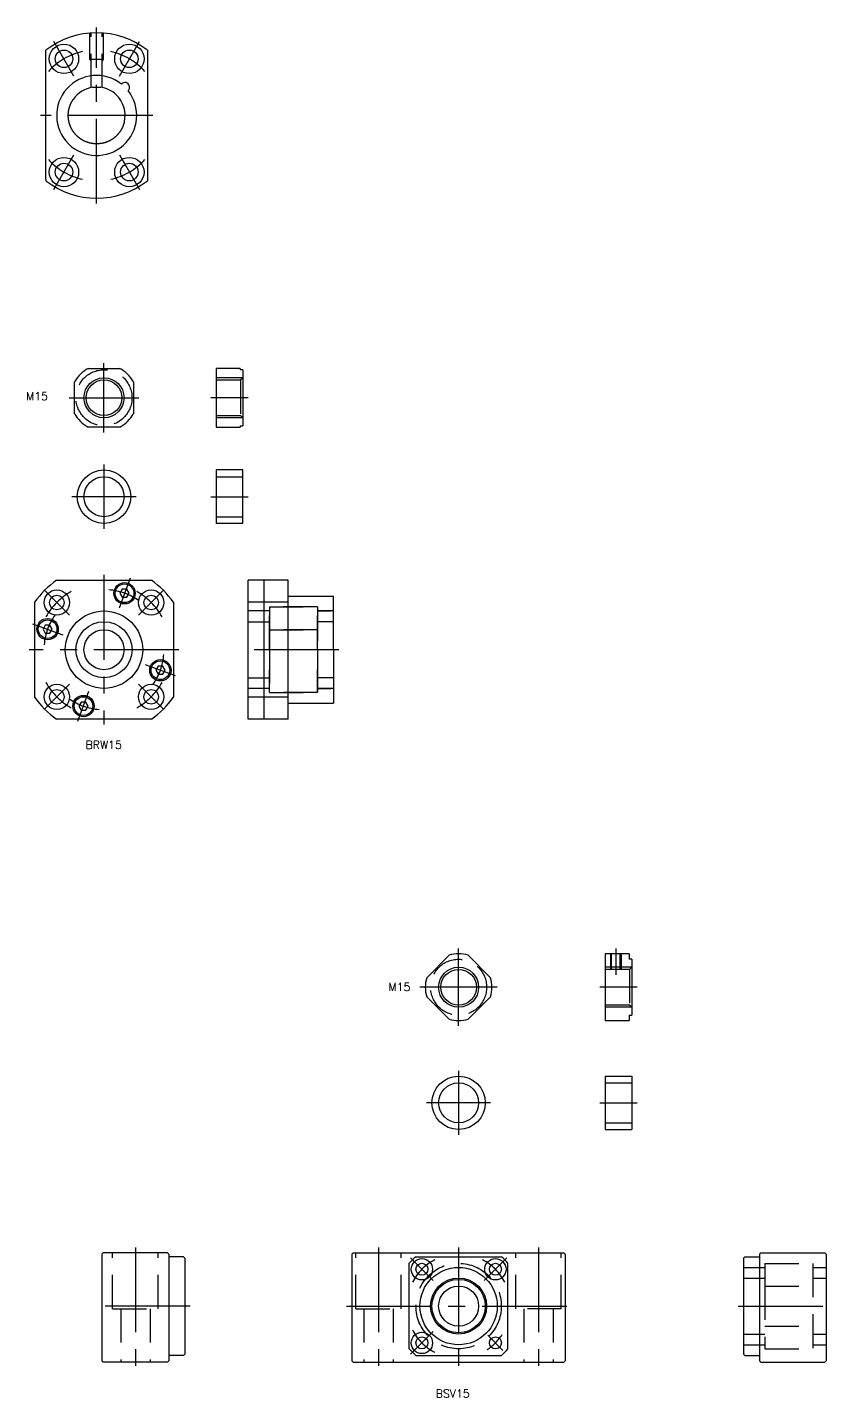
# Model space of a CAD drawing. Extents: x -103 to 743, y -47 to 479.
# Drawn here: x 441 to 743, y -34 to 479 of the extents above; entities that cross this region are included whole.
import ezdxf

# ---------------------------------------------------------------- set-up
doc = ezdxf.new("R2010")
doc.units = 0
doc.linetypes.add('CENTER', pattern=[50.8, 31.75, -6.35, 6.35, -6.35])
doc.linetypes.add('DASHED', pattern=[19.05, 12.7, -6.35])
doc.layers.get('0').update_dxf_attribs({"linetype": 'CONTINUOUS'})
doc.layers.add('CENTER', color=1, linetype='CENTER')
doc.styles.get("Standard").update_dxf_attribs({"font": 'txt.shx', "height": 3, "bigfont": 'bigfont.shx'})

msp = doc.modelspace()

# ---------------------------------------------------------------- linework, layer by layer
at = {"color": 3, "linetype": 'DASHED'}
for p, q in [((464.83, 467.29), (464.83, 477.19)), ((465.26, 456.73), (465.26, 477.22)), ((469.39, 456.73), (469.39, 477.22)), ((469.83, 477.19), (469.83, 467.29)), ((469.83, 467.29), (464.83, 467.29)), ((464.83, 467.29), (465.26, 466.54)), ((469.83, 467.29), (469.39, 466.54)), ((522.08, 347.96), (512.08, 347.96)), ((512.08, 347.15), (521.22, 347.15)), ((521.22, 347.15), (522.08, 347.96)), ((521.22, 347.15), (521.22, 333.77)), ((512.08, 333.77), (521.22, 333.77)), ((522.08, 332.96), (512.08, 332.96)), ((521.22, 333.77), (522.08, 332.96)), ((512.08, 310.89), (522.08, 310.89)), ((512.08, 295.89), (522.08, 295.89)), ((532.08, 262.04), (532.08, 253.54)), ((532.08, 246.04), (532.08, 262.04)), ((532.08, 262.04), (550.08, 262.04)), ((550.08, 262.04), (532.08, 262.04)), ((550.08, 262.04), (550.08, 253.54)), ((550.08, 262.04), (550.08, 230.04)), ((550.08, 246.04), (550.08, 262.04)), ((532.08, 260.54), (524.08, 260.54)), ((532.08, 260.54), (527.08, 260.54)), ((532.08, 260.54), (527.08, 260.54)), ((532.08, 260.54), (527.08, 260.54)), ((550.08, 260.54), (555.08, 260.54)), ((550.08, 260.54), (555.08, 260.54)), ((550.08, 260.54), (555.08, 260.54)), ((556.08, 260.54), (550.08, 260.54)), ((524.08, 256.54), (532.08, 256.54)), ((532.08, 253.54), (532.08, 238.54)), ((532.08, 253.54), (550.08, 253.54)), ((550.08, 253.54), (532.08, 253.54)), ((556.08, 256.54), (550.08, 256.54)), ((532.08, 246.04), (532.08, 230.04)), ((550.08, 246.04), (550.08, 230.04)), ((532.08, 230.04), (532.08, 238.54)), ((550.08, 230.04), (550.08, 238.54)), ((524.08, 235.54), (532.08, 235.54)), ((532.08, 231.54), (524.08, 231.54)), ((532.08, 231.54), (527.08, 231.54)), ((556.08, 235.54), (550.08, 235.54)), ((550.08, 231.54), (555.08, 231.54)), ((556.08, 231.54), (550.08, 231.54)), ((532.08, 230.04), (550.08, 230.04)), ((550.08, 230.04), (532.08, 230.04)), ((659.96, 132.02), (659.96, 126.21)), ((660.34, 126.21), (660.34, 132.02)), ((663.58, 126.21), (663.58, 132.02)), ((663.96, 132.02), (663.96, 126.21)), ((667.96, 127.02), (657.96, 127.02)), ((667.09, 126.21), (657.96, 126.21)), ((667.09, 126.21), (667.96, 127.02)), ((667.09, 126.21), (667.09, 112.83)), ((667.09, 112.83), (657.96, 112.83)), ((667.96, 112.02), (657.96, 112.02)), ((667.96, 112.02), (667.09, 112.83)), ((657.96, 83.68), (667.96, 83.68)), ((657.96, 68.68), (667.96, 68.68)), ((473.33, -1), (473.33, 20)), ((490.33, -1), (490.33, 20)), ((564.55, -1), (564.55, 20)), ((581.55, -1), (581.55, 20)), ((624.55, -1), (624.55, 20)), ((641.55, -1), (641.55, 20)), ((717.89, 16), (735.89, 16)), ((717.89, 16), (717.89, 7.5)), ((735.89, 16), (735.89, -16)), ((735.89, 16), (735.89, -16)), ((709.89, 14.5), (717.89, 14.5)), ((709.89, 10.5), (717.89, 10.5)), ((735.89, 14.5), (740.89, 14.5)), ((735.89, 10.5), (740.89, 10.5)), ((717.89, 7.5), (717.89, -16)), ((717.89, 7.5), (735.89, 7.5)), ((473.33, -1), (490.33, -1)), ((476.33, -1), (476.33, -21)), ((487.33, -1), (487.33, -21)), ((564.55, -1), (581.55, -1)), ((567.55, -1), (567.55, -21)), ((578.55, -1), (578.55, -21)), ((641.55, -1), (624.55, -1)), ((627.55, -1), (627.55, -21)), ((638.55, -1), (638.55, -21)), ((717.89, -7.5), (735.89, -7.5)), ((709.89, -10.5), (717.89, -10.5)), ((709.89, -14.5), (717.89, -14.5)), ((735.89, -10.5), (740.89, -10.5)), ((735.89, -14.5), (740.89, -14.5)), ((717.89, -16), (735.89, -16)), ((476.33, -20.99), (476.33, -21)), ((487.33, -20.99), (487.33, -21)), ((722.89, -20.99), (722.89, -21)), ((733.89, -20.99), (733.89, -21))]:
    msp.add_line(p, q, dxfattribs=at)
at = {"color": 7, "linetype": 'CONTINUOUS'}
for p, q in [((448.33, 470.15), (448.33, 470.78)), ((448.33, 422.43), (448.33, 470.15)), ((486.33, 470.78), (486.33, 470.15)), ((486.33, 470.15), (486.33, 422.43)), ((448.33, 422.43), (448.33, 421.79)), ((486.33, 422.43), (486.33, 421.79)), ((464.14, 351.46), (476.02, 351.46)), ((512.08, 351.46), (512.08, 329.46)), ((521.08, 351.46), (512.08, 351.46)), ((521.08, 351.46), (521.08, 350.96)), ((522.08, 350.96), (521.08, 350.96)), ((522.08, 350.96), (522.08, 329.96)), ((459.08, 334.52), (459.08, 346.4)), ((481.08, 346.4), (481.08, 334.52)), ((476.02, 329.46), (464.14, 329.46)), ((470.08, 329.46), (470.08, 329.46)), ((473.05, 329.46), (473.05, 329.46)), ((512.08, 329.46), (521.08, 329.46)), ((521.08, 329.96), (522.08, 329.96)), ((521.08, 329.96), (521.08, 329.46)), ((512.08, 313.39), (512.08, 293.39)), ((522.08, 313.39), (512.08, 313.39)), ((522.08, 293.39), (522.08, 313.39)), ((522.08, 293.39), (512.08, 293.39)), ((452.3, 272.04), (487.86, 272.04)), ((539.08, 272.04), (524.08, 272.04)), ((524.08, 220.04), (524.08, 272.04)), ((530.08, 220.04), (530.08, 272.04)), ((539.08, 220.04), (539.08, 272.04)), ((444.08, 263.82), (444.08, 228.25)), ((496.08, 263.82), (496.08, 228.25)), ((539.08, 263.82), (524.08, 263.82)), ((539.08, 266.04), (556.08, 266.04)), ((556.08, 246.04), (556.08, 266.04)), ((556.08, 246.04), (556.08, 226.04)), ((539.08, 228.25), (524.08, 228.25)), ((539.08, 226.04), (556.08, 226.04)), ((487.86, 220.04), (452.3, 220.04)), ((539.08, 220.04), (524.08, 220.04)), ((599.47, 131.49), (591.07, 123.1)), ((615.02, 123.1), (606.63, 131.49)), ((666.96, 132.02), (657.96, 132.02)), ((657.96, 132.02), (657.96, 107.02)), ((666.96, 132.02), (666.96, 130.02)), ((667.96, 130.02), (666.96, 130.02)), ((667.96, 130.02), (667.96, 109.02)), ((591.07, 115.94), (599.47, 107.54)), ((606.63, 107.54), (615.02, 115.94)), ((608.73, 109.64), (608.73, 109.64)), ((610.82, 111.74), (610.83, 111.74)), ((666.96, 109.02), (666.96, 107.02)), ((666.96, 109.02), (667.96, 109.02)), ((657.96, 107.02), (666.96, 107.02)), ((657.96, 86.18), (657.96, 66.18)), ((657.96, 86.18), (667.96, 86.18)), ((667.96, 86.18), (667.96, 66.18)), ((657.96, 66.18), (667.96, 66.18)), ((469.83, 20), (469.33, 19.5)), ((469.33, 19.5), (469.33, -20.5)), ((493.83, 20), (469.83, 20)), ((493.83, 20), (494.33, 19.5)), ((494.33, 19.5), (494.33, -20.5)), ((499.83, 18.5), (494.33, 18.5)), ((499.83, 18.5), (500.33, 18)), ((500.33, 18), (500.33, -18)), ((563.55, 20), (563.05, 19.5)), ((563.05, 19.5), (563.05, -20.5)), ((563.55, 20), (642.55, 20)), ((584.55, -16.06), (584.55, 16.06)), ((586.98, 18.5), (619.11, 18.5)), ((621.55, -16.06), (621.55, 16.06)), ((642.55, 20), (643.05, 19.5)), ((643.05, 19.5), (643.05, -20.5)), ((710.39, 18.5), (709.89, 18)), ((709.89, 18), (709.89, -18)), ((710.39, 18.5), (715.89, 18.5)), ((716.39, 20), (715.89, 19.5)), ((715.89, 19.5), (715.89, -20.5)), ((716.39, 20), (740.39, 20)), ((740.39, 20), (740.89, 19.5)), ((740.89, 19.5), (740.89, -20.5)), ((469.33, -20.5), (469.83, -21)), ((494.33, -20.5), (493.83, -21)), ((499.83, -18.5), (494.33, -18.5)), ((500.33, -18), (499.83, -18.5)), ((563.55, -21), (563.05, -20.5)), ((586.98, -18.5), (619.11, -18.5)), ((643.05, -20.5), (642.55, -21)), ((709.89, -18), (710.39, -18.5)), ((710.39, -18.5), (715.89, -18.5)), ((715.89, -20.5), (716.39, -21)), ((740.89, -20.5), (740.39, -21)), ((493.83, -21), (469.83, -21)), ((563.55, -21), (642.55, -21)), ((716.39, -21), (740.39, -21))]:
    msp.add_line(p, q, dxfattribs=at)
for points in [[(476.91, 268.68), (476.04, 267.18), (476.91, 265.68), (478.64, 265.68), (479.51, 267.18), (478.64, 268.68)], [(448.07, 255.23), (447.21, 253.73), (448.07, 252.23), (449.8, 252.23), (450.67, 253.73), (449.8, 255.23)], [(490.36, 239.84), (489.49, 238.34), (490.36, 236.84), (492.09, 236.84), (492.96, 238.34), (492.09, 239.84)], [(461.52, 226.39), (460.65, 224.89), (461.52, 223.39), (463.25, 223.39), (464.12, 224.89), (463.25, 226.39)]]:
    msp.add_lwpolyline(points, close=True, dxfattribs=at)
at = {"color": 7}
for points in [[(477.7, 443.88, 0), (477.67, 443.75, 0), (477.64, 443.62, 0), (477.61, 443.5, 0), (477.57, 443.37, 0), (477.53, 443.24, 0), (477.49, 443.11, 0), (477.45, 442.99, 0), (477.41, 442.86, 0), (477.37, 442.74, 0), (477.32, 442.61, 0), (477.28, 442.49, 0), (477.23, 442.36, 0), (477.18, 442.24, 0), (477.13, 442.12, 0), (477.08, 442, 0), (477.02, 441.88, 0), (476.97, 441.76, 0), (476.91, 441.64, 0), (476.85, 441.53, 0), (476.79, 441.41, 0), (476.73, 441.29, 0), (476.67, 441.18, 0), (476.61, 441.07, 0), (476.55, 440.95, 0), (476.48, 440.84, 0), (476.41, 440.73, 0), (476.35, 440.62, 0), (476.28, 440.51, 0), (476.21, 440.41, 0), (476.14, 440.3, 0), (476.06, 440.2, 0), (475.99, 440.09, 0), (475.92, 439.99, 0), (475.84, 439.89, 0), (475.77, 439.79, 0), (475.69, 439.69, 0), (475.61, 439.59, 0), (475.53, 439.5, 0), (475.45, 439.4, 0), (475.37, 439.31, 0), (475.29, 439.21, 0), (475.2, 439.12, 0), (475.12, 439.02, 0), (475.03, 438.93, 0), (474.94, 438.84, 0), (474.85, 438.75, 0), (474.76, 438.66, 0), (474.67, 438.57, 0), (474.58, 438.48, 0), (474.48, 438.4, 0), (474.38, 438.31, 0), (474.29, 438.23, 0), (474.19, 438.14, 0), (474.09, 438.06, 0), (473.99, 437.98, 0), (473.89, 437.89, 0), (473.78, 437.82, 0), (473.68, 437.74, 0), (473.57, 437.66, 0), (473.46, 437.58, 0), (473.36, 437.51, 0), (473.25, 437.43, 0), (473.14, 437.36, 0), (473.03, 437.29, 0), (472.92, 437.22, 0), (472.8, 437.15, 0), (472.69, 437.08, 0), (472.57, 437.02, 0), (472.46, 436.95, 0), (472.34, 436.89, 0), (472.22, 436.83, 0), (472.1, 436.77, 0), (471.98, 436.71, 0), (471.86, 436.65, 0), (471.74, 436.6, 0), (471.62, 436.54, 0), (471.5, 436.49, 0), (471.38, 436.44, 0), (471.25, 436.39, 0), (471.13, 436.34, 0), (471, 436.29, 0), (470.88, 436.25, 0), (470.75, 436.2, 0), (470.62, 436.16, 0), (470.5, 436.12, 0), (470.37, 436.08, 0), (470.24, 436.04, 0), (470.11, 436.01, 0), (469.98, 435.97, 0), (469.85, 435.94, 0), (469.73, 435.91, 0), (469.6, 435.88, 0), (469.47, 435.85, 0), (469.33, 435.83, 0), (469.2, 435.8, 0), (469.07, 435.78, 0), (468.94, 435.76, 0), (468.81, 435.74, 0), (468.68, 435.72, 0), (468.55, 435.71, 0), (468.42, 435.69, 0), (468.29, 435.68, 0), (468.16, 435.67, 0), (468.03, 435.66, 0), (467.9, 435.65, 0), (467.77, 435.64, 0), (467.64, 435.64, 0), (467.51, 435.64, 0), (467.38, 435.64, 0), (467.25, 435.64, 0), (467.12, 435.64, 0), (466.99, 435.64, 0), (466.87, 435.65, 0), (466.74, 435.65, 0), (466.61, 435.66, 0), (466.48, 435.67, 0), (466.36, 435.68, 0), (466.23, 435.69, 0), (466.11, 435.71, 0), (465.98, 435.72, 0), (465.86, 435.74, 0), (465.73, 435.76, 0), (465.61, 435.77, 0), (465.49, 435.8, 0), (465.36, 435.82, 0), (465.24, 435.84, 0), (465.12, 435.87, 0), (464.99, 435.89, 0), (464.87, 435.92, 0), (464.75, 435.95, 0), (464.62, 435.99, 0), (464.5, 436.02, 0), (464.38, 436.05, 0), (464.25, 436.09, 0), (464.13, 436.13, 0), (464.01, 436.17, 0), (463.89, 436.21, 0), (463.76, 436.25, 0), (463.64, 436.29, 0), (463.52, 436.34, 0), (463.4, 436.39, 0), (463.28, 436.44, 0), (463.16, 436.49, 0), (463.04, 436.54, 0), (462.92, 436.59, 0), (462.8, 436.65, 0), (462.68, 436.7, 0), (462.56, 436.76, 0), (462.44, 436.82, 0), (462.33, 436.88, 0), (462.21, 436.95, 0), (462.09, 437.01, 0), (461.98, 437.08, 0), (461.86, 437.14, 0), (461.75, 437.21, 0), (461.64, 437.28, 0), (461.52, 437.36, 0), (461.41, 437.43, 0), (461.3, 437.5, 0), (461.19, 437.58, 0), (461.09, 437.66, 0), (460.98, 437.74, 0), (460.87, 437.82, 0), (460.77, 437.9, 0), (460.66, 437.98, 0), (460.56, 438.06, 0), (460.45, 438.15, 0), (460.35, 438.24, 0), (460.25, 438.32, 0), (460.15, 438.41, 0), (460.06, 438.5, 0), (459.96, 438.6, 0), (459.86, 438.69, 0), (459.77, 438.78, 0), (459.68, 438.88, 0), (459.58, 438.97, 0), (459.49, 439.07, 0), (459.4, 439.17, 0), (459.32, 439.27, 0), (459.23, 439.37, 0), (459.14, 439.47, 0), (459.06, 439.57, 0), (458.98, 439.68, 0), (458.9, 439.78, 0), (458.82, 439.88, 0), (458.74, 439.99, 0), (458.66, 440.1, 0), (458.58, 440.2, 0), (458.51, 440.31, 0), (458.44, 440.42, 0), (458.37, 440.53, 0), (458.3, 440.64, 0), (458.23, 440.75, 0), (458.16, 440.86, 0), (458.1, 440.97, 0), (458.03, 441.08, 0), (457.97, 441.2, 0), (457.91, 441.31, 0), (457.85, 441.42, 0), (457.79, 441.54, 0), (457.74, 441.65, 0), (457.68, 441.77, 0), (457.63, 441.88, 0), (457.58, 442, 0), (457.53, 442.11, 0), (457.48, 442.23, 0), (457.43, 442.35, 0), (457.39, 442.46, 0), (457.34, 442.58, 0), (457.3, 442.69, 0), (457.26, 442.81, 0), (457.22, 442.93, 0), (457.18, 443.05, 0), (457.14, 443.17, 0), (457.11, 443.3, 0), (457.07, 443.42, 0), (457.04, 443.54, 0), (457, 443.66, 0), (456.97, 443.79, 0), (456.94, 443.91, 0), (456.92, 444.04, 0), (456.89, 444.17, 0), (456.87, 444.29, 0), (456.84, 444.42, 0), (456.82, 444.55, 0), (456.8, 444.68, 0), (456.78, 444.81, 0), (456.76, 444.94, 0), (456.75, 445.06, 0), (456.73, 445.19, 0), (456.72, 445.33, 0), (456.71, 445.46, 0), (456.7, 445.59, 0), (456.69, 445.72, 0), (456.69, 445.85, 0), (456.68, 445.98, 0), (456.68, 446.12, 0), (456.68, 446.25, 0), (456.68, 446.38, 0), (456.68, 446.51, 0), (456.68, 446.65, 0), (456.69, 446.78, 0), (456.69, 446.91, 0), (456.7, 447.05, 0), (456.71, 447.18, 0), (456.73, 447.31, 0), (456.74, 447.44, 0), (456.75, 447.58, 0), (456.77, 447.71, 0), (456.79, 447.84, 0), (456.81, 447.97, 0), (456.83, 448.11, 0), (456.86, 448.24, 0), (456.88, 448.37, 0), (456.91, 448.5, 0), (456.94, 448.63, 0), (456.97, 448.76, 0), (457, 448.89, 0), (457.03, 449.02, 0), (457.07, 449.15, 0), (457.1, 449.27, 0), (457.14, 449.4, 0), (457.18, 449.53, 0), (457.22, 449.65, 0), (457.27, 449.78, 0), (457.31, 449.9, 0), (457.36, 450.03, 0), (457.4, 450.15, 0), (457.45, 450.27, 0), (457.5, 450.4, 0), (457.55, 450.52, 0), (457.61, 450.64, 0), (457.66, 450.76, 0), (457.72, 450.88, 0), (457.77, 450.99, 0), (457.83, 451.11, 0), (457.89, 451.23, 0), (457.95, 451.34, 0), (458.01, 451.45, 0), (458.08, 451.57, 0), (458.14, 451.68, 0), (458.21, 451.79, 0), (458.28, 451.9, 0), (458.34, 452.01, 0), (458.41, 452.12, 0), (458.48, 452.22, 0), (458.56, 452.33, 0)], [(465.71, 456.81, 0), (465.71, 456.81, 0), (465.72, 456.81, 0), (465.72, 456.81, 0), (465.72, 456.81, 0), (465.72, 456.81, 0), (465.73, 456.81, 0), (465.73, 456.81, 0), (465.73, 456.82, 0), (465.73, 456.82, 0), (465.73, 456.82, 0), (465.74, 456.82, 0), (465.74, 456.82, 0), (465.74, 456.82, 0), (465.74, 456.82, 0), (465.75, 456.82, 0), (465.75, 456.82, 0), (465.75, 456.82, 0), (465.75, 456.82, 0), (465.75, 456.82, 0), (465.75, 456.82, 0), (465.76, 456.82, 0), (465.76, 456.82, 0), (465.76, 456.82, 0), (465.76, 456.82, 0), (465.77, 456.82, 0), (465.77, 456.82, 0), (465.77, 456.82, 0), (465.77, 456.82, 0), (465.77, 456.82, 0), (465.78, 456.82, 0), (465.78, 456.82, 0), (465.78, 456.82, 0), (465.78, 456.82, 0), (465.79, 456.82, 0), (465.79, 456.82, 0), (465.79, 456.82, 0), (465.79, 456.82, 0), (465.79, 456.82, 0), (465.8, 456.83, 0), (465.8, 456.83, 0), (465.8, 456.83, 0), (465.8, 456.83, 0), (465.81, 456.83, 0), (465.81, 456.83, 0), (465.81, 456.83, 0), (465.81, 456.83, 0), (465.81, 456.83, 0), (465.81, 456.83, 0), (465.82, 456.83, 0), (465.82, 456.83, 0), (465.82, 456.83, 0), (465.82, 456.83, 0), (465.83, 456.83, 0), (465.83, 456.83, 0), (465.83, 456.83, 0), (465.83, 456.83, 0), (465.83, 456.83, 0), (465.84, 456.83, 0), (465.84, 456.83, 0), (465.84, 456.83, 0), (465.84, 456.83, 0), (465.85, 456.83, 0), (465.85, 456.83, 0), (465.85, 456.83, 0), (465.85, 456.83, 0), (465.85, 456.83, 0), (465.86, 456.83, 0), (465.86, 456.83, 0), (465.86, 456.83, 0), (465.86, 456.83, 0), (465.87, 456.83, 0), (465.87, 456.84, 0), (465.87, 456.84, 0), (465.87, 456.84, 0), (465.87, 456.84, 0), (465.88, 456.84, 0), (465.88, 456.84, 0), (465.88, 456.84, 0), (465.88, 456.84, 0), (465.88, 456.84, 0), (465.89, 456.84, 0), (465.89, 456.84, 0), (465.89, 456.84, 0), (465.89, 456.84, 0), (465.89, 456.84, 0), (465.9, 456.84, 0), (465.9, 456.84, 0), (465.9, 456.84, 0), (465.9, 456.84, 0), (465.91, 456.84, 0), (465.91, 456.84, 0), (465.91, 456.84, 0), (465.91, 456.84, 0), (465.91, 456.84, 0), (465.92, 456.84, 0)], [(465.83, 456.83, 0), (465.83, 456.83, 0), (465.83, 456.83, 0), (465.83, 456.83, 0), (465.83, 456.83, 0), (465.83, 456.83, 0), (465.83, 456.83, 0), (465.83, 456.83, 0), (465.83, 456.83, 0), (465.83, 456.83, 0), (465.83, 456.83, 0), (465.83, 456.83, 0), (465.83, 456.83, 0), (465.83, 456.83, 0), (465.83, 456.83, 0), (465.83, 456.83, 0), (465.83, 456.83, 0), (465.83, 456.83, 0), (465.83, 456.83, 0), (465.83, 456.83, 0), (465.83, 456.83, 0), (465.83, 456.83, 0), (465.83, 456.83, 0), (465.83, 456.83, 0), (465.83, 456.83, 0), (465.83, 456.83, 0), (465.83, 456.83, 0), (465.83, 456.83, 0), (465.83, 456.83, 0), (465.83, 456.83, 0), (465.83, 456.83, 0), (465.83, 456.83, 0), (465.83, 456.83, 0), (465.83, 456.83, 0), (465.83, 456.83, 0), (465.83, 456.83, 0), (465.83, 456.83, 0), (465.83, 456.83, 0), (465.83, 456.83, 0), (465.83, 456.83, 0), (465.83, 456.83, 0), (465.83, 456.83, 0), (465.83, 456.83, 0), (465.83, 456.83, 0), (465.83, 456.83, 0), (465.83, 456.83, 0), (465.83, 456.83, 0), (465.83, 456.83, 0), (465.83, 456.83, 0), (465.83, 456.83, 0), (465.83, 456.83, 0), (465.83, 456.83, 0), (465.83, 456.83, 0), (465.83, 456.83, 0), (465.83, 456.83, 0), (465.83, 456.83, 0), (465.83, 456.83, 0), (465.83, 456.83, 0), (465.83, 456.83, 0), (465.83, 456.83, 0), (465.83, 456.83, 0), (465.83, 456.83, 0), (465.83, 456.83, 0), (465.83, 456.83, 0), (465.83, 456.83, 0), (465.83, 456.83, 0), (465.83, 456.83, 0), (465.83, 456.83, 0), (465.83, 456.83, 0), (465.83, 456.83, 0), (465.83, 456.83, 0), (465.83, 456.83, 0), (465.83, 456.83, 0), (465.83, 456.83, 0), (465.83, 456.83, 0), (465.83, 456.83, 0), (465.83, 456.83, 0), (465.83, 456.83, 0), (465.83, 456.83, 0), (465.83, 456.83, 0), (465.83, 456.83, 0), (465.83, 456.83, 0), (465.83, 456.83, 0), (465.83, 456.83, 0), (465.83, 456.83, 0), (465.83, 456.83, 0), (465.83, 456.83, 0), (465.83, 456.83, 0), (465.83, 456.83, 0), (465.83, 456.83, 0), (465.83, 456.83, 0), (465.83, 456.83, 0), (465.83, 456.83, 0), (465.83, 456.83, 0), (465.83, 456.83, 0), (465.83, 456.83, 0), (465.83, 456.83, 0), (465.83, 456.83, 0), (465.83, 456.83, 0), (465.83, 456.83, 0), (465.83, 456.83, 0), (465.83, 456.83, 0), (465.83, 456.83, 0), (465.83, 456.83, 0), (465.83, 456.83, 0), (465.83, 456.83, 0), (465.83, 456.83, 0), (465.83, 456.83, 0), (465.83, 456.83, 0), (465.83, 456.83, 0), (465.83, 456.83, 0), (465.83, 456.83, 0), (465.83, 456.83, 0), (465.83, 456.83, 0), (465.83, 456.83, 0), (465.83, 456.83, 0), (465.83, 456.83, 0), (465.83, 456.83, 0), (465.83, 456.83, 0), (465.83, 456.83, 0), (465.83, 456.83, 0), (465.83, 456.83, 0), (465.83, 456.83, 0), (465.83, 456.83, 0), (465.83, 456.83, 0), (465.83, 456.83, 0), (465.83, 456.83, 0), (465.83, 456.83, 0)], [(465.92, 456.84, 0), (465.95, 456.85, 0), (465.98, 456.85, 0), (466.01, 456.85, 0), (466.04, 456.86, 0), (466.07, 456.86, 0), (466.1, 456.87, 0), (466.13, 456.87, 0), (466.16, 456.87, 0), (466.19, 456.88, 0), (466.22, 456.88, 0), (466.25, 456.88, 0), (466.28, 456.88, 0), (466.31, 456.89, 0), (466.34, 456.89, 0), (466.37, 456.89, 0), (466.4, 456.9, 0), (466.43, 456.9, 0), (466.46, 456.9, 0), (466.49, 456.9, 0), (466.52, 456.91, 0), (466.55, 456.91, 0), (466.58, 456.91, 0), (466.61, 456.91, 0), (466.64, 456.91, 0), (466.67, 456.92, 0), (466.7, 456.92, 0), (466.73, 456.92, 0), (466.76, 456.92, 0), (466.79, 456.92, 0), (466.82, 456.92, 0), (466.85, 456.93, 0), (466.88, 456.93, 0), (466.91, 456.93, 0), (466.94, 456.93, 0), (466.97, 456.93, 0), (467, 456.93, 0), (467.03, 456.93, 0), (467.06, 456.93, 0), (467.09, 456.93, 0), (467.12, 456.93, 0), (467.15, 456.94, 0), (467.18, 456.94, 0), (467.21, 456.94, 0), (467.24, 456.94, 0), (467.27, 456.94, 0), (467.3, 456.94, 0), (467.33, 456.94, 0), (467.36, 456.94, 0), (467.39, 456.94, 0), (467.42, 456.94, 0), (467.45, 456.94, 0), (467.48, 456.94, 0), (467.51, 456.94, 0), (467.54, 456.93, 0), (467.57, 456.93, 0), (467.6, 456.93, 0), (467.63, 456.93, 0), (467.66, 456.93, 0), (467.69, 456.93, 0), (467.72, 456.93, 0), (467.75, 456.93, 0), (467.77, 456.93, 0), (467.81, 456.93, 0), (467.83, 456.92, 0), (467.86, 456.92, 0), (467.89, 456.92, 0), (467.92, 456.92, 0), (467.95, 456.92, 0), (467.98, 456.92, 0), (468.01, 456.91, 0), (468.04, 456.91, 0), (468.07, 456.91, 0), (468.1, 456.91, 0), (468.13, 456.91, 0), (468.16, 456.9, 0), (468.19, 456.9, 0), (468.22, 456.9, 0), (468.25, 456.9, 0), (468.27, 456.89, 0), (468.3, 456.89, 0), (468.33, 456.89, 0), (468.36, 456.89, 0), (468.39, 456.88, 0), (468.42, 456.88, 0), (468.45, 456.88, 0), (468.48, 456.87, 0), (468.51, 456.87, 0), (468.54, 456.87, 0), (468.56, 456.86, 0), (468.59, 456.86, 0), (468.62, 456.86, 0), (468.65, 456.85, 0), (468.68, 456.85, 0), (468.71, 456.85, 0), (468.74, 456.84, 0)], [(468.74, 456.84, 0), (468.74, 456.84, 0), (468.74, 456.84, 0), (468.74, 456.84, 0), (468.74, 456.84, 0), (468.75, 456.84, 0), (468.75, 456.84, 0), (468.75, 456.84, 0), (468.75, 456.84, 0), (468.75, 456.84, 0), (468.75, 456.84, 0), (468.75, 456.84, 0), (468.76, 456.84, 0), (468.76, 456.84, 0), (468.76, 456.84, 0), (468.76, 456.84, 0), (468.76, 456.84, 0), (468.76, 456.84, 0), (468.76, 456.84, 0), (468.77, 456.84, 0), (468.77, 456.84, 0), (468.77, 456.84, 0), (468.77, 456.84, 0), (468.77, 456.84, 0), (468.77, 456.84, 0), (468.78, 456.84, 0), (468.78, 456.84, 0), (468.78, 456.84, 0), (468.78, 456.84, 0), (468.78, 456.84, 0), (468.78, 456.84, 0), (468.79, 456.84, 0), (468.79, 456.84, 0), (468.79, 456.83, 0), (468.79, 456.83, 0), (468.79, 456.83, 0), (468.79, 456.83, 0), (468.8, 456.83, 0), (468.8, 456.83, 0), (468.8, 456.83, 0), (468.8, 456.83, 0), (468.8, 456.83, 0), (468.8, 456.83, 0), (468.8, 456.83, 0), (468.81, 456.83, 0), (468.81, 456.83, 0), (468.81, 456.83, 0), (468.81, 456.83, 0), (468.81, 456.83, 0), (468.81, 456.83, 0), (468.81, 456.83, 0), (468.82, 456.83, 0), (468.82, 456.83, 0), (468.82, 456.83, 0), (468.82, 456.83, 0), (468.82, 456.83, 0), (468.82, 456.83, 0), (468.82, 456.83, 0), (468.83, 456.83, 0), (468.83, 456.83, 0), (468.83, 456.83, 0), (468.83, 456.83, 0), (468.83, 456.83, 0), (468.83, 456.83, 0), (468.84, 456.83, 0), (468.84, 456.83, 0), (468.84, 456.83, 0), (468.84, 456.83, 0), (468.84, 456.83, 0), (468.84, 456.83, 0), (468.85, 456.83, 0), (468.85, 456.83, 0), (468.85, 456.83, 0), (468.85, 456.83, 0), (468.85, 456.83, 0), (468.85, 456.83, 0), (468.85, 456.83, 0), (468.86, 456.83, 0), (468.86, 456.83, 0), (468.86, 456.82, 0), (468.86, 456.82, 0), (468.86, 456.82, 0), (468.86, 456.82, 0), (468.87, 456.82, 0), (468.87, 456.82, 0), (468.87, 456.82, 0), (468.87, 456.82, 0), (468.87, 456.82, 0), (468.87, 456.82, 0), (468.87, 456.82, 0), (468.88, 456.82, 0), (468.88, 456.82, 0), (468.88, 456.82, 0), (468.88, 456.82, 0), (468.88, 456.82, 0), (468.88, 456.82, 0)]]:
    msp.add_polyline3d(points, dxfattribs=at)
at = {"color": 7, "linetype": 'CONTINUOUS'}
for centre, radius in [((455.08, 467.5), 5.5), ((479.58, 467.5), 5.5), ((455.08, 467.5), 3.3), ((479.58, 467.5), 3.3), ((455.08, 425.07), 5.5), ((455.08, 425.07), 3.3), ((479.58, 425.07), 5.5), ((479.58, 425.07), 3.3), ((470.08, 340.46), 6.69), ((470.08, 303.39), 10), ((470.08, 303.39), 7.5), ((452.4, 263.71), 4.75), ((477.78, 267.18), 4), ((477.78, 267.18), 3.5), ((487.76, 263.71), 4.75), ((452.4, 263.71), 2.75), ((487.76, 263.71), 2.75), ((448.94, 253.73), 4), ((448.94, 253.73), 3.5), ((470.08, 246.04), 14.5), ((470.08, 246.04), 10.5), ((470.08, 246.04), 7.5), ((491.22, 238.34), 4), ((491.22, 238.34), 3.5), ((452.4, 228.36), 4.75), ((487.76, 228.36), 4.75), ((452.4, 228.36), 2.75), ((462.39, 224.89), 4), ((462.39, 224.89), 3.5), ((487.76, 228.36), 2.75), ((603.05, 119.52), 6.69), ((603.05, 76.18), 10), ((603.05, 76.18), 7.5), ((589.26, 13.79), 4), ((589.26, 13.79), 2.25), ((616.84, 13.79), 4), ((616.84, 13.79), 2.25), ((603.05, 0), 14.5), ((603.05, 0), 10.5), ((603.05, 0), 10), ((603.05, 0), 7.5), ((589.26, -13.79), 4), ((589.26, -13.79), 2.25), ((616.84, -13.79), 2.25)]:
    msp.add_circle(centre, radius, dxfattribs=at)
at = {"color": 3, "linetype": 'DASHED'}
for centre, radius in [((470.08, 340.46), 10.5), ((603.05, 119.52), 10.5), ((603.05, 0), 16)]:
    msp.add_circle(centre, radius, dxfattribs=at)
at = {"color": 3, "linetype": 'CONTINUOUS'}
for centre in [(470.08, 340.46), (603.05, 119.52)]:
    msp.add_circle(centre, 7.5, dxfattribs=at)
at = {"color": 7, "linetype": 'CONTINUOUS'}
for centre, radius, start, end in [((467.33, 446.29), 31, 52.2003, 127.7997), ((467.33, 446.29), 15, 51.6883, 38.3117), ((477.93, 456.89), 1.75, 311.6558, 138.3442), ((467.33, 446.29), 10.65, 97.6308, 145.5025), ((467.33, 446.29), 10.65, 46.6833, 82.3692), ((468.22, 452.7), 4.17, 81.6726, 82.3373), ((467.33, 446.29), 10.65, 346.9656, 46.6833), ((467.33, 446.29), 10.65, 303.8429, 306.0115), ((467.33, 446.29), 31, 232.2003, 307.7997), ((470.08, 340.46), 12.5, 118.3576, 151.6424), ((470.08, 340.46), 12.5, 28.3576, 61.6424), ((470.08, 340.46), 12.5, 208.3576, 241.6424), ((470.08, 340.46), 12.5, 298.3576, 331.6424), ((470.08, 246.04), 31.5, 124.3713, 145.6287), ((470.08, 246.04), 31.5, 34.3713, 55.6287), ((470.08, 246.04), 31.5, 214.3713, 235.6287), ((470.08, 246.04), 31.5, 304.3713, 325.6287), ((603.05, 119.52), 12.5, 73.3576, 106.6424), ((603.05, 119.52), 12.5, 163.3576, 196.6424), ((603.05, 119.52), 12.5, 343.3576, 16.6424), ((603.05, 119.52), 12.5, 253.3576, 286.6424), ((603.05, 0), 24.5, 130.9657, 139.0343), ((603.05, 0), 24.5, 40.9657, 49.0343), ((603.05, 0), 24.5, 220.9657, 229.0343), ((603.05, 0), 24.5, 310.9657, 319.0343)]:
    msp.add_arc(centre, radius, start, end, dxfattribs=at)
at = {"layer": 'CENTER', "color": 1, "linetype": 'CENTER'}
for p, q in [((467.33, 413.29), (467.33, 479.29)), ((458.83, 461.01), (451.33, 474)), ((475.83, 461.01), (483.33, 474)), ((488.33, 446.29), (446.33, 446.29)), ((451.33, 418.57), (458.83, 431.56)), ((475.83, 431.56), (483.33, 418.57)), ((470.08, 327.46), (470.08, 353.46)), ((457.08, 340.46), (483.08, 340.46)), ((524.08, 340.46), (510.08, 340.46)), ((470.08, 315.39), (470.08, 291.39)), ((482.08, 303.39), (458.08, 303.39)), ((510.08, 303.39), (524.08, 303.39)), ((470.08, 274.04), (470.08, 218.04)), ((479.83, 272.82), (475.72, 261.54)), ((447.63, 268.49), (457.18, 258.94)), ((492.53, 268.49), (482.99, 258.94)), ((443.3, 255.78), (454.62, 251.66)), ((498.08, 246.04), (442.08, 246.04)), ((558.08, 246.04), (522.08, 246.04)), ((496.86, 236.29), (485.59, 240.39)), ((447.63, 223.58), (457.18, 233.13)), ((492.53, 223.58), (482.99, 233.13)), ((460.33, 219.25), (464.44, 230.53)), ((603.05, 105.02), (603.05, 134.02)), ((661.96, 134.02), (661.96, 124.21)), ((617.55, 119.52), (588.55, 119.52)), ((669.96, 119.52), (655.96, 119.52)), ((603.05, 88.18), (603.05, 64.18)), ((615.05, 76.18), (591.05, 76.18)), ((655.96, 76.18), (669.96, 76.18)), ((481.83, 22), (481.83, -23)), ((573.05, 22), (573.05, -23)), ((603.05, 22), (603.05, -23)), ((633.05, 22), (633.05, -23)), ((593.5, 9.55), (585.02, 18.03)), ((612.59, 9.55), (621.08, 18.03)), ((502.33, 0), (467.33, 0)), ((561.05, 0), (645.05, 0)), ((707.89, 0), (742.89, 0)), ((585.02, -18.03), (593.5, -9.55)), ((619.66, -16.62), (614.01, -10.96))]:
    msp.add_line(p, q, dxfattribs=at)
for centre, radius, start, end in [((467.33, 446.29), 24.5, 102.3913, 137.6087), ((467.33, 446.29), 24.5, 42.3913, 77.6087), ((467.33, 446.29), 24.5, 222.3913, 257.6087), ((467.33, 446.29), 24.5, 282.3913, 317.6087), ((470.08, 246.04), 25, 119.4828, 150.5172), ((470.08, 246.04), 22.5, 54.6755, 85.3245), ((470.08, 246.04), 25, 29.4828, 60.5172), ((470.08, 246.04), 22.5, 144.6755, 175.3245), ((470.08, 246.04), 22.5, 324.6755, 355.3245), ((470.08, 246.04), 25, 209.4828, 240.5172), ((470.08, 246.04), 25, 299.4828, 330.5172), ((470.08, 246.04), 22.5, 234.6755, 265.3245), ((603.05, 0), 19.5, 117.3002, 152.6998), ((603.05, 0), 19.5, 27.3002, 62.6998), ((603.05, 0), 19.5, 207.3002, 242.6998), ((603.05, 0), 19.5, 303.2263, 326.7737)]:
    msp.add_arc(centre, radius, start, end, dxfattribs=at)

# ---------------------------------------------------------------- texts
at = {"color": 7, "linetype": 'CONTINUOUS'}
for s, p in [('M15', (440.84, 339.54)), ('BRW15', (463.18, 208.88)), ('M15', (576.74, 118.12)), ('BSV15', (594.47, -34.3))]:
    msp.add_text(s, height=3, dxfattribs=at).set_placement(p)

doc.saveas('drawing.dxf')
